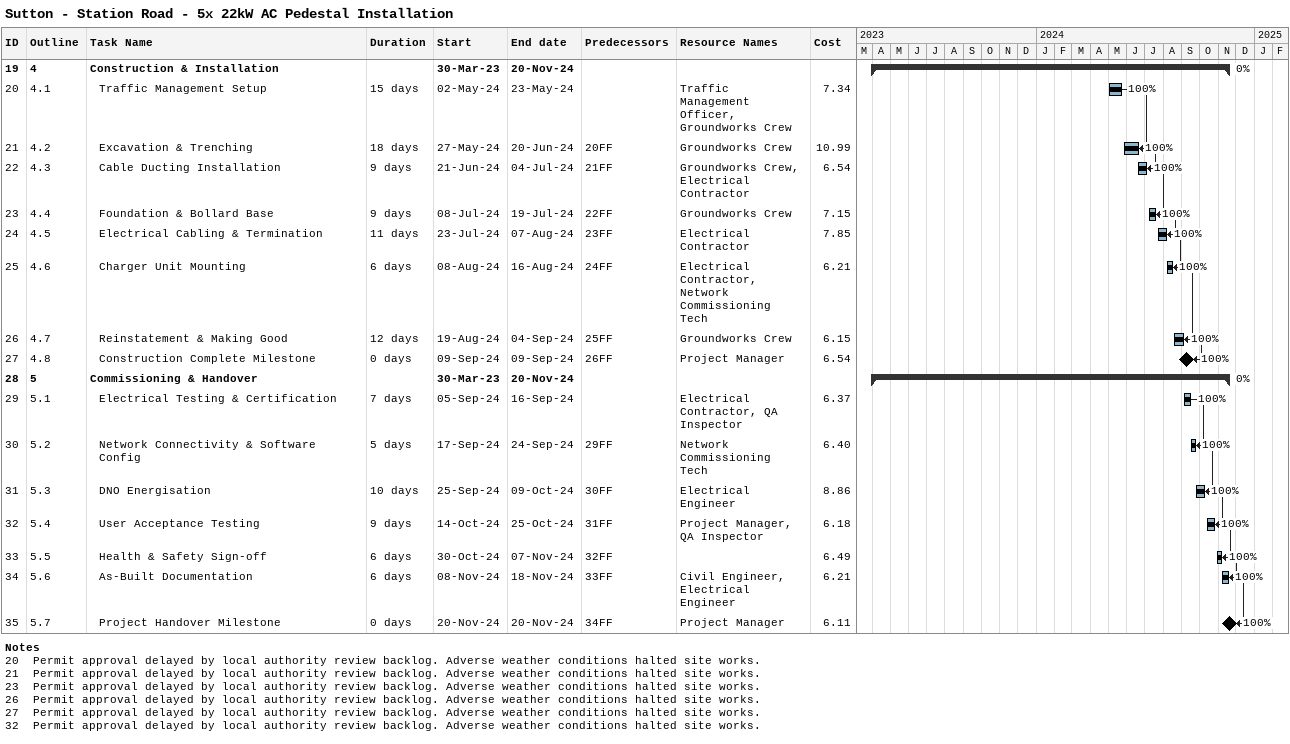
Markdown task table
Sutton - Station Road - 5x 22kW AC Pedestal Installation

| ID | WBS | Task | Duration | Start | Finish | Predecessors | Resources | % complete | Cost |
|---|---|---|---|---|---|---|---|---|---|
| 19 | 4 | **Construction & Installation** |  | 2023-03-30 | 2024-11-20 |  |  | 0 |  |
| 20 | 4.1 | Traffic Management Setup | 15d | 2024-05-02 | 2024-05-23 |  | Traffic Management Officer, Groundworks Crew | 100 | 7.34 |
| 21 | 4.2 | Excavation & Trenching | 18d | 2024-05-27 | 2024-06-20 | 20FF | Groundworks Crew | 100 | 10.99 |
| 22 | 4.3 | Cable Ducting Installation | 9d | 2024-06-21 | 2024-07-04 | 21FF | Groundworks Crew, Electrical Contractor | 100 | 6.54 |
| 23 | 4.4 | Foundation & Bollard Base | 9d | 2024-07-08 | 2024-07-19 | 22FF | Groundworks Crew | 100 | 7.15 |
| 24 | 4.5 | Electrical Cabling & Termination | 11d | 2024-07-23 | 2024-08-07 | 23FF | Electrical Contractor | 100 | 7.85 |
| 25 | 4.6 | Charger Unit Mounting | 6d | 2024-08-08 | 2024-08-16 | 24FF | Electrical Contractor, Network Commissioning Tech | 100 | 6.21 |
| 26 | 4.7 | Reinstatement & Making Good | 12d | 2024-08-19 | 2024-09-04 | 25FF | Groundworks Crew | 100 | 6.15 |
| 27 | 4.8 | Construction Complete Milestone | 0d | 2024-09-09 | 2024-09-09 | 26FF | Project Manager | 100 | 6.54 |
| 28 | 5 | **Commissioning & Handover** |  | 2023-03-30 | 2024-11-20 |  |  | 0 |  |
| 29 | 5.1 | Electrical Testing & Certification | 7d | 2024-09-05 | 2024-09-16 |  | Electrical Contractor, QA Inspector | 100 | 6.37 |
| 30 | 5.2 | Network Connectivity & Software Config | 5d | 2024-09-17 | 2024-09-24 | 29FF | Network Commissioning Tech | 100 | 6.40 |
| 31 | 5.3 | DNO Energisation | 10d | 2024-09-25 | 2024-10-09 | 30FF | Electrical Engineer | 100 | 8.86 |
| 32 | 5.4 | User Acceptance Testing | 9d | 2024-10-14 | 2024-10-25 | 31FF | Project Manager, QA Inspector | 100 | 6.18 |
| 33 | 5.5 | Health & Safety Sign-off | 6d | 2024-10-30 | 2024-11-07 | 32FF |  | 100 | 6.49 |
| 34 | 5.6 | As-Built Documentation | 6d | 2024-11-08 | 2024-11-18 | 33FF | Civil Engineer, Electrical Engineer | 100 | 6.21 |
| 35 | 5.7 | Project Handover Milestone | 0d | 2024-11-20 | 2024-11-20 | 34FF | Project Manager | 100 | 6.11 |

Notes
- 20: Permit approval delayed by local authority review backlog. Adverse weather conditions halted site works.
- 21: Permit approval delayed by local authority review backlog. Adverse weather conditions halted site works.
- 23: Permit approval delayed by local authority review backlog. Adverse weather conditions halted site works.
- 26: Permit approval delayed by local authority review backlog. Adverse weather conditions halted site works.
- 27: Permit approval delayed by local authority review backlog. Adverse weather conditions halted site works.
- 32: Permit approval delayed by local authority review backlog. Adverse weather conditions halted site works.
